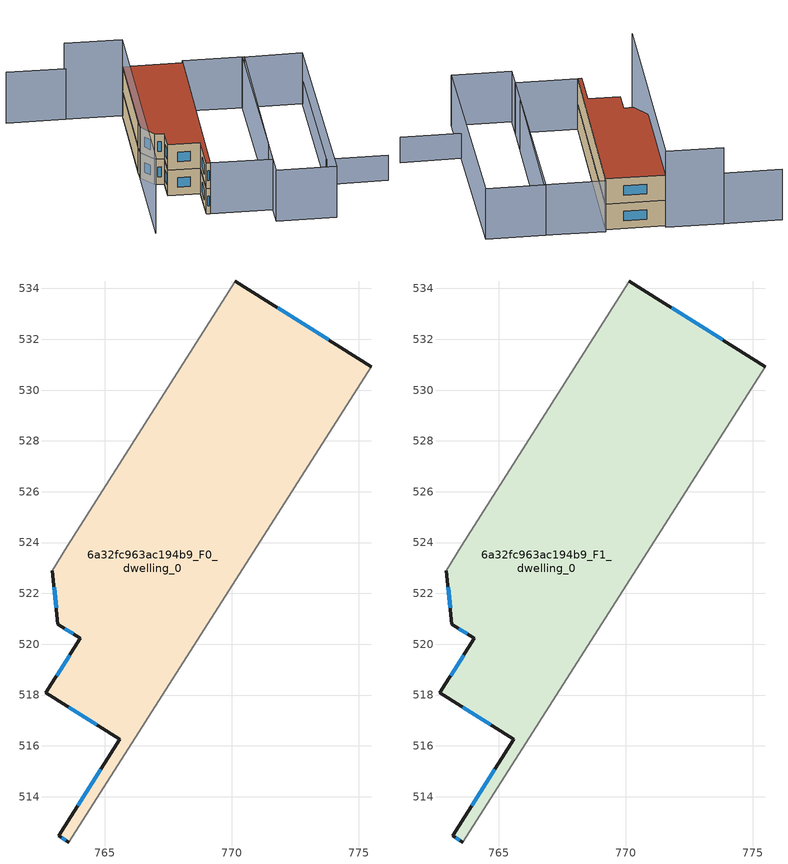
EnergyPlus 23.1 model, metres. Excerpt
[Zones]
6a32fc963ac194b9_F0_dwelling_0
 floor ground (EU_floor_Construction): 775.49,530.93 763.59,512.22 763.2,512.46 765.6,516.26 762.69,518.09 764.04,520.24 763.16,520.79 762.95,522.89 763.53,523.85 770.14,534.29 z0
 wall outside (EU_wall_Construction): 762.95,522.89 763.16,520.79 764.04,520.24 762.69,518.09 765.6,516.26 763.2,512.46 763.59,512.22 / 775.49,530.93 770.14,534.29 z0:3
 wall adiabatic (EU_wall_Construction): 770.14,534.29 763.53,523.85 762.95,522.89 / 763.59,512.22 775.49,530.93 z0:3
 window (EU_Window_Construction): 763.62,519.57 763.11,518.76 / 763.44,520.62 763.77,520.41 / 763.01,522.23 763.1,521.44 / 773.82,531.98 771.81,533.25 / 763.32,512.38 763.47,512.29 / 764.85,515.08 763.95,513.64 / 763.6,517.52 764.69,516.83 z0.93:2.07
6a32fc963ac194b9_F1_dwelling_0
 floor to 6a32fc963ac194b9_F0_dwelling_0 (EU_floor_Construction): 775.49,530.93 763.59,512.22 763.2,512.46 765.6,516.26 762.69,518.09 764.04,520.24 763.16,520.79 762.95,522.89 763.53,523.85 770.14,534.29 z3
 wall outside (EU_wall_Construction): 762.95,522.89 763.16,520.79 764.04,520.24 762.69,518.09 765.6,516.26 763.2,512.46 763.59,512.22 / 775.49,530.93 770.14,534.29 z3:6
 wall adiabatic (EU_wall_Construction): 770.14,534.29 763.53,523.85 762.95,522.89 / 763.59,512.22 775.49,530.93 z3:6
 window (EU_Window_Construction): 763.62,519.57 763.11,518.76 / 763.44,520.62 763.77,520.41 / 763.01,522.23 763.1,521.44 / 773.82,531.98 771.81,533.25 / 763.32,512.38 763.47,512.29 / 764.85,515.08 763.95,513.64 / 763.6,517.52 764.69,516.83 z3.93:5.07
 roof outside (EU_roof_Construction): 765.6,516.26 763.2,512.46 763.59,512.22 775.49,530.93 770.14,534.29 763.53,523.85 762.95,522.89 763.16,520.79 764.04,520.24 762.69,518.09 z6
shading: 759.98,541.1 765.3,537.74 / 786.41,524.56 773.16,503.2 / 773.16,503.2 767.78,506.54 / 767.78,506.54 781.02,527.9 / 781.02,527.9 786.41,524.56 / 763.59,512.22 775.71,531.28 / 775.71,531.28 781.21,527.78 / 781.21,527.78 769.09,508.72 / 769.09,508.72 763.59,512.22 z0:6; 782.43,505.92 776.91,509.37 / 776.91,509.37 786.38,524.52 z0:3; 765.14,537.84 770.32,534.58 / 770.32,534.58 756.43,512.55 z0:9
[Building]
EU S2 Campaign: North Axis=0; Terrain=City; Solar Distribution=FullExterior
[Site:Location]
Montreal-Trudeau.Intl.AP: Latitude=45.4667; Longitude=-73.75; Time Zone=-5; Elevation=36
[SizingPeriod:WeatherFileDays]
AnnualSizingPeriod: Begin Month=1; Begin Day of Month=1; End Month=12; End Day of Month=31; Day of Week for Start Day=Monday; Use Weather File Daylight Saving Period=No; Use Weather File Rain and Snow Indicators=No
[MATERIAL]
EU_InternalMass_Material: Roughness=MediumRough; Thickness=0.1; Conductivity=1; Density=1800; Specific Heat=900; Thermal Absorptance=0.9; Solar Absorptance=0.7; Visible Absorptance=0.7
[MATERIAL:NOMASS] Roughness=MediumRough; Thermal Absorptance=0.9; Solar Absorptance=0.7; Visible Absorptance=0.7
Name | Thermal Resistance
EU_wall_NoMass; EU_floor_NoMass | 1.36485
EU_roof_NoMass | 2.55992
[WINDOWMATERIAL:SIMPLEGLAZINGSYSTEM]
EU_Window_SimpleGlazing: UFactor=3.92339; Solar Heat Gain Coefficient=0.8; Visible Transmittance=0.8
[CONSTRUCTION]
EU_wall_Construction: EU_wall_NoMass
EU_roof_Construction: EU_roof_NoMass
EU_floor_Construction: EU_floor_NoMass
EU_Window_Construction: EU_Window_SimpleGlazing
EU_InternalMass_Construction: EU_InternalMass_Material
[ZONE] Type=1; Multiplier=1; Ceiling Height=autocalculate; Volume=318.9; Floor Area=autocalculate; Part of Total Floor Area=Yes
6a32fc963ac194b9_F0_dwelling_0; 6a32fc963ac194b9_F1_dwelling_0
[INTERNALMASS] Construction=EU_InternalMass_Construction; Surface Area=106.3
Name | Zone or ZoneList
6a32fc963ac194b9_F0_dwelling_0_EU_InternalMass | 6a32fc963ac194b9_F0_dwelling_0
6a32fc963ac194b9_F1_dwelling_0_EU_InternalMass | 6a32fc963ac194b9_F1_dwelling_0
[OTHEREQUIPMENT] Fuel Type=Electricity; Design Level Calculation Method=Watts/Area; Power per Zone Floor Area=1; Fraction Latent=0; Fraction Radiant=0; Fraction Lost=0; Carbon Dioxide Generation Rate=0; EndUse Subcategory=EU_Step8_InternalGains
Name | Zone or ZoneList or Space or SpaceList | Schedule
EU_Step8_InternalGain_6a32fc963ac194b9_F0_dwelling_0_f000 | 6a32fc963ac194b9_F0_dwelling_0 | EU_Step8_GainSchedule_6a32fc963ac194b9_F0_dwelling_0_f000
EU_Step8_InternalGain_6a32fc963ac194b9_F1_dwelling_0_f000 | 6a32fc963ac194b9_F1_dwelling_0 | EU_Step8_GainSchedule_6a32fc963ac194b9_F1_dwelling_0_f000
[ZONEVENTILATION:DESIGNFLOWRATE] Schedule=EU_AlwaysOn; Design Flow Rate Calculation Method=AirChanges/Hour; Air Changes per Hour=0.860309; Ventilation Type=Natural; Fan Pressure Rise=0; Fan Total Efficiency=1; Constant Term Coefficient=1; Temperature Term Coefficient=0; Velocity Term Coefficient=0; Velocity Squared Term Coefficient=0; Minimum Indoor Temperature=-100; Maximum Indoor Temperature=100; Delta Temperature=-100; Minimum Outdoor Temperature=-100; Maximum Outdoor Temperature=100; Maximum Wind Speed=40
Name | Zone or ZoneList or Space or SpaceList
EU_ConstantAir_6a32fc963ac194b9_F0_dwelling_0 | 6a32fc963ac194b9_F0_dwelling_0
EU_ConstantAir_6a32fc963ac194b9_F1_dwelling_0 | 6a32fc963ac194b9_F1_dwelling_0
[HVACTEMPLATE:THERMOSTAT] Constant Heating Setpoint=20; Constant Cooling Setpoint=50
EU_HeatOnly_6a32fc963ac194b9_F0_dwelling_0; EU_HeatOnly_6a32fc963ac194b9_F1_dwelling_0
[HVACTEMPLATE:ZONE:IDEALLOADSAIRSYSTEM] System Availability Schedule=EU_AlwaysOn; Maximum Heating Supply Air Temperature=50; Minimum Cooling Supply Air Temperature=13; Maximum Heating Supply Air Humidity Ratio=0.0156; Minimum Cooling Supply Air Humidity Ratio=0.0077; Heating Limit=NoLimit; Cooling Limit=NoLimit; Heating Availability Schedule=EU_AlwaysOn; Cooling Availability Schedule=EU_CoolingOff; Dehumidification Control Type=ConstantSensibleHeatRatio; Cooling Sensible Heat Ratio=0.7; Dehumidification Setpoint=60; Humidification Control Type=None; Humidification Setpoint=30; Outdoor Air Method=None; Outdoor Air Flow Rate per Person=0.00944; Outdoor Air Flow Rate per Zone Floor Area=0; Outdoor Air Flow Rate per Zone=0; Demand Controlled Ventilation Type=None; Outdoor Air Economizer Type=NoEconomizer; Heat Recovery Type=None; Sensible Heat Recovery Effectiveness=0.7; Latent Heat Recovery Effectiveness=0.65
Name | Template Thermostat
6a32fc963ac194b9_F0_dwelling_0 | EU_HeatOnly_6a32fc963ac194b9_F0_dwelling_0
6a32fc963ac194b9_F1_dwelling_0 | EU_HeatOnly_6a32fc963ac194b9_F1_dwelling_0
[SIZING:ZONE] Zone Cooling Design Supply Air Temperature Input Method=SupplyAirTemperature; Zone Cooling Design Supply Air Temperature=13; Zone Heating Design Supply Air Temperature Input Method=SupplyAirTemperature; Zone Heating Design Supply Air Temperature=50; Zone Cooling Design Supply Air Humidity Ratio=0.008; Zone Heating Design Supply Air Humidity Ratio=0.008; Cooling Design Air Flow Method=DesignDay; Cooling Design Air Flow Rate=0; Cooling Minimum Air Flow per Zone Floor Area=0.000762; Cooling Minimum Air Flow=0; Cooling Minimum Air Flow Fraction=0.2; Heating Design Air Flow Method=DesignDay; Heating Design Air Flow Rate=0; Heating Maximum Air Flow per Zone Floor Area=0.002032; Heating Maximum Air Flow=0.141576; Heating Maximum Air Flow Fraction=0.3; Account for Dedicated Outdoor Air System=No; Dedicated Outdoor Air System Control Strategy=NeutralSupplyAir; Dedicated Outdoor Air Low Setpoint Temperature for Design=autosize; Dedicated Outdoor Air High Setpoint Temperature for Design=autosize; Zone Load Sizing Method=Sensible Load Only No Latent Load; Zone Latent Cooling Design Supply Air Humidity Ratio Input Method=HumidityRatioDifference; Zone Cooling Design Supply Air Humidity Ratio Difference=0.005; Zone Latent Heating Design Supply Air Humidity Ratio Input Method=HumidityRatioDifference; Zone Humidification Design Supply Air Humidity Ratio Difference=0.005
6a32fc963ac194b9_F0_dwelling_0; 6a32fc963ac194b9_F1_dwelling_0
[SCHEDULE:CONSTANT]
Name | Hourly Value
EU_AlwaysOn | 1
EU_CoolingOff | 0
[SCHEDULE:FILE] Column Number=1; Rows to Skip at Top=0; Number of Hours of Data=8760; Column Separator=Comma; Interpolate to Timestep=No; Minutes per Item=60; Adjust Schedule for Daylight Savings=Yes
Name | File
EU_Step8_GainSchedule_6a32fc963ac194b9_F0_dwelling_0_f000 | ../../schedules/6a32fc963ac194b9/6a32fc963ac194b9_F0_dwelling_0_f000_gain.csv
EU_Step8_GainSchedule_6a32fc963ac194b9_F1_dwelling_0_f000 | ../../schedules/6a32fc963ac194b9/6a32fc963ac194b9_F1_dwelling_0_f000_gain.csv
